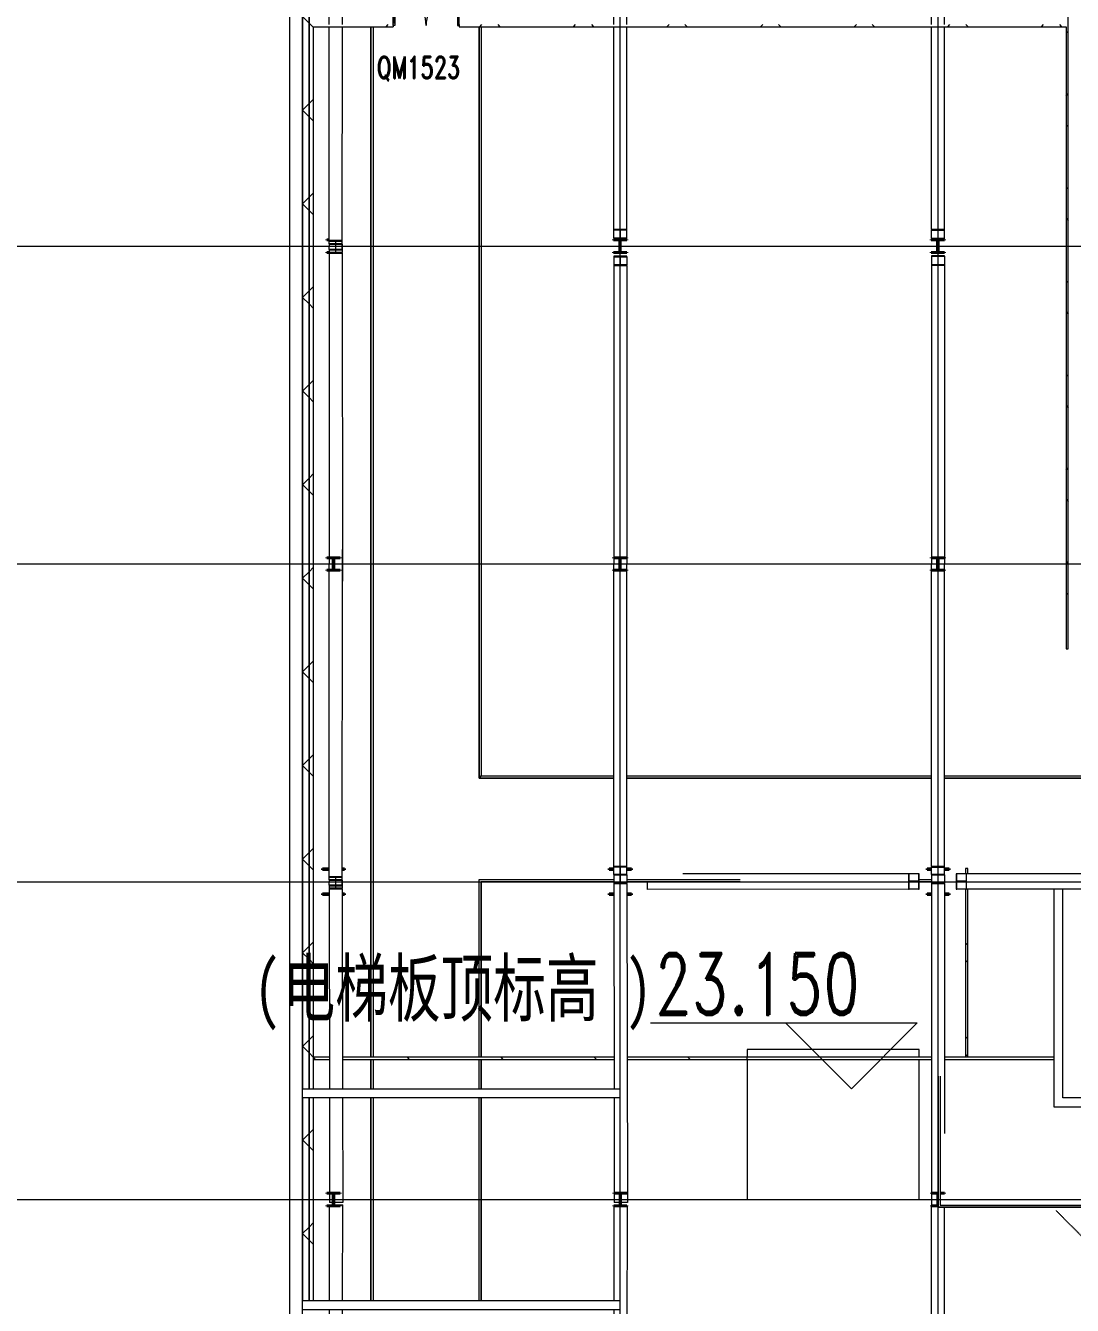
# Model space of a CAD drawing. Header units: millimetres. Extents: x -30000 to 430621, y -31706 to 192400.
# Drawn here: x -6277 to 17445, y 40800 to 69800 of the extents above; entities that cross this region are included whole.
import ezdxf

# ---------------------------------------------------------------- set-up
doc = ezdxf.new("R2010")
doc.units = ezdxf.units.MM
doc.linetypes.add('1_1', pattern=[2, 1, -1])
doc.linetypes.add('轴网线', pattern=[22.04, 18.38, -1.83, 0, -1.83])
doc.layers.get('0').update_dxf_attribs({"color": 8})
for name, color, linetype, lineweight in [('A-ANNO-NOTE', 8, 'Continuous', 5), ('A-DETL', 8, 'Continuous', 18), ('A-DOOR', 8, 'Continuous', 5), ('A-DOOR-IDEN', 8, 'Continuous', 9), ('A-DOOR-OPNG', 8, 'Continuous', 5), ('A-FLOR', 8, 'Continuous', 5), ('A-FLOR-HRAL', 8, 'Continuous', 5), ('A-WALL', 8, 'Continuous', 5), ('A-WALL-FNSH', 8, 'Continuous', 9), ('A-WALL-PATT', 8, 'Continuous', 9), ('S-BEAM', 8, 'Continuous', 5), ('S-COLS', 8, 'Continuous', 5), ('S-GRID', 8, 'Continuous', 9)]:
    doc.layers.add(name, color=color, linetype=linetype, lineweight=lineweight)
doc.styles.add('RomanD_1', font='romand__.ttf', dxfattribs={"width": 0.7, "height": 500})
doc.styles.add('RomanD_2', font='romand__.ttf', dxfattribs={"width": 0.7, "height": 1400})
doc.styles.add('仿宋_3', font='simfang.ttf', dxfattribs={"width": 0.7, "height": 1250})
pattern_1 = [(45, (-4e-09, 0), (-1060.66, 1060.66), []), (135, (-4e-09, 0), (-1060.66, -1060.66), [])]

# ---------------------------------------------------------------- blocks, each defined once
blk = doc.blocks.new('钢_梁_焊接H - H400X200X8X14-658852-LAY-4F-1_500-A')
at = {"layer": 'S-BEAM', "color": 8, "lineweight": 15, "true_color": 0x777777}
for p, q in [((-3600, -100), (-3600, 100)), ((3587, 100), (-3600, 100)), ((3587, 100), (3587, -100)), ((3587, -100), (-3600, -100))]:
    blk.add_line(p, q, dxfattribs=at)
blk = doc.blocks.new('钢_柱_焊接H - H600X500X20X30-V40-LAY-4F-1_500-A')
at = {"layer": 'S-COLS', "lineweight": 15, "true_color": 0xdddddd}
h = blk.add_hatch(color=254, dxfattribs=at)
h.paths.add_polyline_path([(200, -300), (250, -300), (250, -270), (200, -270), (200, -294)], flags=0)
h.paths.add_polyline_path([(-250, -300), (-100, -300), (-100, -270), (-250, -270)], flags=0)
h.paths.add_polyline_path([(-100, 270), (-100, 300), (-250, 300), (-250, 270), (-100, 270)], flags=0)
h.paths.add_polyline_path([(250, 270), (250, 300), (200, 300), (205, 270), (210, 270)], flags=0)
at = {"layer": 'S-COLS', "color": 8, "lineweight": 35, "true_color": 0x777777}
for p, q in [((-250, 300), (-100, 300)), ((-250, 270), (-250, 300)), ((200, 300), (250, 300)), ((250, 300), (250, 270)), ((-100, 270), (-250, 270)), ((250, 270), (200, 270)), ((-250, -270), (-100, -270)), ((-250, -300), (-250, -270)), ((200, -270), (250, -270)), ((250, -270), (250, -300)), ((-100, -300), (-250, -300)), ((250, -300), (200, -300))]:
    blk.add_line(p, q, dxfattribs=at)
blk = doc.blocks.new('钢_柱_焊接H - H600X500X20X30-V41-LAY-4F-1_500-A')
at = {"layer": 'S-COLS', "lineweight": 15, "true_color": 0xdddddd}
h = blk.add_hatch(color=254, dxfattribs=at)
h.paths.add_polyline_path([(-150, -300), (-150, -300), (-150, -270), (-250, -270), (-250, -300), (-150, -300)], flags=0)
h.paths.add_polyline_path([(150, -300), (250, -300), (250, -270), (150, -270), (150, -288)], flags=0)
h.paths.add_polyline_path([(5, -29), (1, -28), (5, -29)], flags=0)
h.paths.add_polyline_path([(-150, 270), (-150, 300), (-250, 300), (-250, 270), (-150, 270)], flags=0)
h.paths.add_polyline_path([(250, 270), (250, 300), (150, 300), (150, 270), (160, 270)], flags=0)
at = {"layer": 'S-COLS', "color": 8, "lineweight": 35, "true_color": 0x777777}
for p, q in [((-250, 300), (-150, 300)), ((-250, 270), (-250, 300)), ((150, 300), (250, 300)), ((250, 300), (250, 270)), ((-150, 270), (-250, 270)), ((250, 270), (150, 270)), ((-250, -270), (-150, -270)), ((-250, -300), (-250, -270)), ((150, -270), (250, -270)), ((250, -270), (250, -300)), ((-150, -300), (-250, -300)), ((250, -300), (150, -300))]:
    blk.add_line(p, q, dxfattribs=at)
blk = doc.blocks.new('钢_柱_焊接H - H600X500X20X30-V42-LAY-4F-1_500-A')
at = {"layer": 'S-COLS', "lineweight": 15, "true_color": 0xdddddd}
h = blk.add_hatch(color=254, dxfattribs=at)
h.paths.add_polyline_path([(250, -300), (250, -270), (149.998632, -270), (154.411765, -300)], flags=0)
h.paths.add_polyline_path([(-150.001368, -300), (-150.001368, -270), (-250, -270), (-250, -300)], flags=0)
h.paths.add_polyline_path([(250, 270), (250, 300), (149.998632, 300), (149.998632, 270)], flags=0)
h.paths.add_polyline_path([(-250, 270), (-150.001368, 270), (-150.001368, 300), (-250, 300)], flags=0)
at = {"layer": 'S-COLS', "color": 8, "lineweight": 35, "true_color": 0x777777}
for p, q in [((-250, 300), (-150.001368, 300)), ((-250, 270), (-250, 300)), ((149.998632, 300), (250, 300)), ((250, 300), (250, 270)), ((-150.001368, 270), (-250, 270)), ((250, 270), (149.998632, 270)), ((-250, -270), (-150.001368, -270)), ((-250, -300), (-250, -270)), ((149.998632, -270), (250, -270)), ((250, -270), (250, -300)), ((-150.001368, -300), (-250, -300)), ((250, -300), (149.998632, -300))]:
    blk.add_line(p, q, dxfattribs=at)
blk = doc.blocks.new('钢_柱_热轧H - HW300X300-659277-LAY-4F-1_500-A')
at = {"layer": 'S-COLS', "lineweight": 15, "true_color": 0xdddddd}
h = blk.add_hatch(color=254, dxfattribs=at)
h.paths.add_polyline_path([(5, -122), (5, 122), (-5, 120), (-5, -122)], flags=0)
h.paths.add_polyline_path([(9, -131), (5, -122), (-5, -131), (5, -131)], flags=0)
h.paths.add_polyline_path([(-100, -150), (150, -150), (150, -135), (-150, -135), (-150, -150), (-100, -150)], flags=0)
h.paths.add_polyline_path([(5, 122), (5, 131), (-5, 129)], flags=0)
h.paths.add_polyline_path([(9, 131), (18, 135), (150, 135), (150, 150), (-150, 150), (-150, 135), (5, 132)], flags=0)
at = {"layer": 'S-COLS', "color": 8, "lineweight": 35, "true_color": 0x777777}
for p, q in [((-150, 150), (150, 150)), ((-150, 135), (-150, 150)), ((-18, 135), (-150, 135)), ((-5, -122), (-5, 122)), ((5, 122), (5, -122)), ((150, 135), (18, 135)), ((150, 150), (150, 135)), ((-150, -135), (-18, -135)), ((-150, -150), (-150, -135)), ((150, -150), (-150, -150)), ((18, -135), (150, -135)), ((150, -135), (150, -150))]:
    blk.add_line(p, q, dxfattribs=at)
for centre, start, end in [((-18, 122), 360, 90), ((18, 122), 90, 180), ((-18, -122), 270, 360), ((18, -122), 180, 270)]:
    blk.add_arc(centre, 13, start, end, dxfattribs=at)
blk = doc.blocks.new('钢_柱_热轧H - HW300X300-659262-LAY-4F-1_500-A')
at = {"layer": 'S-COLS', "lineweight": 15, "true_color": 0xdddddd}
h = blk.add_hatch(color=254, dxfattribs=at)
h.paths.add_polyline_path([(5, -122), (5, 122), (-5, 122), (-5, -122)], flags=0)
h.paths.add_polyline_path([(9, -131), (5, -122), (-5, -131), (5, -131)], flags=0)
h.paths.add_polyline_path([(-150, -150), (150, -150), (150, -135), (-150, -135), (-150, -150)], flags=0)
h.paths.add_polyline_path([(5, 122), (5, 131), (-5, 129)], flags=0)
h.paths.add_polyline_path([(9, 131), (18, 135), (150, 135), (150, 150), (-150, 150), (-150, 135), (5, 132)], flags=0)
at = {"layer": 'S-COLS', "color": 8, "lineweight": 35, "true_color": 0x777777}
for p, q in [((-150, 150), (150, 150)), ((-150, 135), (-150, 150)), ((-18, 135), (-150, 135)), ((-5, -122), (-5, 122)), ((5, 122), (5, -122)), ((150, 135), (18, 135)), ((150, 150), (150, 135)), ((-150, -135), (-18, -135)), ((-150, -150), (-150, -135)), ((150, -150), (-150, -150)), ((18, -135), (150, -135)), ((150, -135), (150, -150))]:
    blk.add_line(p, q, dxfattribs=at)
for centre, start, end in [((-18, 122), 360, 90), ((18, 122), 90, 180), ((-18, -122), 270, 360), ((18, -122), 180, 270)]:
    blk.add_arc(centre, 13, start, end, dxfattribs=at)
blk = doc.blocks.new('钢_柱_热轧H - HW300X300-V68-LAY-4F-1_500-A')
at = {"layer": 'S-COLS', "lineweight": 15, "true_color": 0xdddddd}
h = blk.add_hatch(color=254, dxfattribs=at)
h.paths.add_polyline_path([(-150, -150), (0, -150), (0, -132), (-18, -135), (-150, -135)], flags=0)
h.paths.add_polyline_path([(-9, -131), (0, -131), (0, -125)], flags=0)
h.paths.add_polyline_path([(0, 125), (-5, 131), (-5, 129)], flags=0)
h.paths.add_polyline_path([(0, 132), (0, 150), (-150, 150), (-150, 135), (-5, 133)], flags=0)
h.paths.add_polyline_path([(50, 135), (150, 135), (150, 150), (50, 150), (50, 139)], flags=0)
at = {"layer": 'S-COLS', "color": 8, "lineweight": 35, "true_color": 0x777777}
for p, q in [((-150, 150), (0, 150)), ((-150, 135), (-150, 150)), ((-18, 135), (-150, 135)), ((-5, -122), (-5, 122)), ((50, 150), (150, 150)), ((150, 135), (50, 135)), ((150, 150), (150, 135)), ((-150, -135), (-18, -135)), ((-150, -150), (-150, -135)), ((0, -150), (-150, -150))]:
    blk.add_line(p, q, dxfattribs=at)
for centre, start, end in [((-18, 122), 360, 90), ((-18, -122), 270, 360)]:
    blk.add_arc(centre, 13, start, end, dxfattribs=at)
blk = doc.blocks.new('钢_梁_热轧H - HW350X350-658886-LAY-4F-1_500-A')
at = {"layer": 'S-BEAM', "color": 8, "lineweight": 15, "true_color": 0x777777}
for p, q in [((14811, 50583), (14810, 50233)), ((14823, 50583), (14811, 50583)), ((14823, 50427), (14823, 50583)), ((15035, 50583), (14823, 50583)), ((15048, 50583), (15035, 50583)), ((15035, 50583), (15035, 50427)), ((15047, 50233), (15048, 50583)), ((20192, 50577), (15048, 50583)), ((14810, 50233), (14823, 50233)), ((14823, 50233), (14823, 50389)), ((15034, 50233), (14823, 50233)), ((15026, 50414), (14832, 50414)), ((14832, 50402), (15026, 50402)), ((15035, 50389), (15034, 50233)), ((15034, 50233), (15047, 50233)), ((18818, 50228), (15047, 50233)), ((20862, 50350), (20862, 50250))]:
    blk.add_line(p, q, dxfattribs=at)
for centre, start_param, end_param in [((14832, 50427), 1.570796, 3.141593), ((14832, 50389), 0, 1.570796), ((15026, 50427), 3.141593, 4.712389), ((15026, 50389), 4.712389, 6.283185)]:
    blk.add_ellipse(centre, major_axis=(0, 13), ratio=0.677506, start_param=start_param, end_param=end_param, dxfattribs=at)
blk = doc.blocks.new('钢_梁_热轧H - HW350X350-658888-LAY-4F-1_500-A')
at = {"layer": 'S-BEAM', "color": 8, "lineweight": 15, "true_color": 0x777777}
for p, q in [((13734, 50583), (8616, 50577)), ((13747, 50583), (13734, 50583)), ((13734, 50583), (13734, 50233)), ((13747, 50427), (13747, 50583)), ((13958, 50583), (13747, 50583)), ((13971, 50583), (13958, 50583)), ((13958, 50583), (13958, 50427)), ((13971, 50233), (13971, 50583)), ((7814, 50226), (7814, 50400)), ((13734, 50233), (7814, 50226)), ((13734, 50233), (13747, 50233)), ((13747, 50233), (13747, 50389)), ((13958, 50233), (13747, 50233)), ((13949, 50414), (13756, 50414)), ((13756, 50402), (13949, 50402)), ((13958, 50389), (13958, 50233)), ((13958, 50233), (13971, 50233))]:
    blk.add_line(p, q, dxfattribs=at)
for centre, start_param, end_param in [((13756, 50427), 1.570796, 3.141593), ((13756, 50389), 0, 1.570796), ((13949, 50427), 3.141593, 4.712389), ((13949, 50389), 4.712389, 6.283185)]:
    blk.add_ellipse(centre, major_axis=(0, 13), ratio=0.678016, start_param=start_param, end_param=end_param, dxfattribs=at)
blk = doc.blocks.new('钢_柱_热轧H - HW300X300-659278-LAY-4F-1_500-A')
at = {"layer": 'S-COLS', "lineweight": 15, "true_color": 0xdddddd}
h = blk.add_hatch(color=254, dxfattribs=at)
h.paths.add_polyline_path([(5, -122), (5, 122), (-5, 122), (-5, -122)], flags=0)
h.paths.add_polyline_path([(9, -131), (5, -122), (-5, -131), (5, -131)], flags=0)
h.paths.add_polyline_path([(150, -150), (150, -135), (-150, -135), (-150, -150), (51, -150)], flags=0)
h.paths.add_polyline_path([(5, 122), (5, 131), (-5, 129)], flags=0)
h.paths.add_polyline_path([(9, 131), (18, 135), (150, 135), (150, 150), (-150, 150), (-150, 135), (5, 132)], flags=0)
at = {"layer": 'S-COLS', "color": 8, "lineweight": 35, "true_color": 0x777777}
for p, q in [((-150, 150), (150, 150)), ((-150, 135), (-150, 150)), ((-18, 135), (-150, 135)), ((-5, -122), (-5, 122)), ((5, 122), (5, -122)), ((150, 135), (18, 135)), ((150, 150), (150, 135)), ((-150, -135), (-18, -135)), ((-150, -150), (-150, -135)), ((150, -150), (-150, -150)), ((18, -135), (150, -135)), ((150, -135), (150, -150))]:
    blk.add_line(p, q, dxfattribs=at)
for centre, start, end in [((-18, 122), 360, 90), ((18, 122), 90, 180), ((-18, -122), 270, 360), ((18, -122), 180, 270)]:
    blk.add_arc(centre, 13, start, end, dxfattribs=at)
blk = doc.blocks.new('钢_柱_热轧H - HW300X300-659271-LAY-4F-1_500-A')
at = {"layer": 'S-COLS', "lineweight": 15, "true_color": 0xdddddd}
h = blk.add_hatch(color=254, dxfattribs=at)
h.paths.add_polyline_path([(5, -122), (5, 122), (-5, 122), (-5, -122)], flags=0)
h.paths.add_polyline_path([(9, -131), (5, -122), (-5, -131), (5, -131)], flags=0)
h.paths.add_polyline_path([(-150, -150), (150, -150), (150, -135), (-150, -135)], flags=0)
h.paths.add_polyline_path([(5, 122), (5, 131), (-5, 129)], flags=0)
h.paths.add_polyline_path([(9, 131), (18, 135), (150, 135), (150, 150), (-150, 150), (-145, 135), (5, 132)], flags=0)
at = {"layer": 'S-COLS', "color": 8, "lineweight": 35, "true_color": 0x777777}
for p, q in [((-150, 150), (150, 150)), ((-150, 135), (-150, 150)), ((-18, 135), (-150, 135)), ((-5, -122), (-5, 122)), ((5, 122), (5, -122)), ((150, 135), (18, 135)), ((150, 150), (150, 135)), ((-150, -135), (-18, -135)), ((-150, -150), (-150, -135)), ((150, -150), (-150, -150)), ((18, -135), (150, -135)), ((150, -135), (150, -150))]:
    blk.add_line(p, q, dxfattribs=at)
for centre, start, end in [((-18, 122), 360, 90), ((18, 122), 90, 180), ((-18, -122), 270, 360), ((18, -122), 180, 270)]:
    blk.add_arc(centre, 13, start, end, dxfattribs=at)
blk = doc.blocks.new('钢_柱_热轧H - HW300X300-V76-LAY-4F-1_500-A')
at = {"layer": 'S-COLS', "lineweight": 15, "true_color": 0xdddddd}
h = blk.add_hatch(color=254, dxfattribs=at)
h.paths.add_polyline_path([(-150, -150), (-100, -144), (-100, -135), (-150, -135)], flags=0)
h.paths.add_polyline_path([(55, -144), (50, -144), (55, -144)], flags=0)
h.paths.add_polyline_path([(-100, 135), (-100, 150), (-150, 150), (-150, 135), (-100, 135)], flags=0)
at = {"layer": 'S-COLS', "color": 8, "lineweight": 35, "true_color": 0x777777}
for p, q in [((-150, 150), (-100, 150)), ((-150, 135), (-150, 150)), ((-100, 135), (-150, 135)), ((-150, -135), (-100, -135)), ((-150, -150), (-150, -135)), ((-100, -150), (-150, -150))]:
    blk.add_line(p, q, dxfattribs=at)
blk = doc.blocks.new('钢_柱_热轧H - HW300X300-659272-LAY-4F-1_500-A')
at = {"layer": 'S-COLS', "lineweight": 15, "true_color": 0xdddddd}
h = blk.add_hatch(color=254, dxfattribs=at)
h.paths.add_polyline_path([(5, -122), (0, 122), (-5, 122), (0, -122)], flags=0)
h.paths.add_polyline_path([(9, -131), (5, -122), (0, -131), (5, -131)], flags=0)
h.paths.add_polyline_path([(-145, -150), (150, -150), (150, -135), (-150, -135), (-150, -150)], flags=0)
h.paths.add_polyline_path([(5, 122), (5, 131), (-5, 129), (0, 125)], flags=0)
h.paths.add_polyline_path([(9, 131), (18, 135), (150, 135), (150, 150), (-150, 150), (-145, 135), (5, 132)], flags=0)
at = {"layer": 'S-COLS', "color": 8, "lineweight": 35, "true_color": 0x777777}
for p, q in [((-150, 150), (150, 150)), ((-150, 135), (-150, 150)), ((-18, 135), (-150, 135)), ((-5, -122), (-5, 122)), ((5, 122), (5, -122)), ((150, 135), (18, 135)), ((150, 150), (150, 135)), ((-150, -135), (-18, -135)), ((-150, -150), (-150, -135)), ((150, -150), (-150, -150)), ((18, -135), (150, -135)), ((150, -135), (150, -150))]:
    blk.add_line(p, q, dxfattribs=at)
for centre, start, end in [((-18, 122), 360, 90), ((18, 122), 90, 180), ((-18, -122), 270, 360), ((18, -122), 180, 270)]:
    blk.add_arc(centre, 13, start, end, dxfattribs=at)
blk = doc.blocks.new('钢_梁_焊接H - H300X300X10X15-658901-LAY-4F-1_500-A')
at = {"layer": 'S-BEAM', "color": 8, "lineweight": 15, "true_color": 0x777777}
for p, q in [((14550, 50566), (14250, 50566)), ((14250, 50566), (14250, 50555)), ((14250, 50555), (14395, 50555)), ((14250, 50555), (14250, 50372)), ((14395, 50555), (14395, 50372)), ((14405, 50372), (14405, 50555)), ((14405, 50555), (14550, 50555)), ((14550, 50555), (14550, 50566)), ((14550, 50555), (14550, 50372)), ((14395, 50372), (14250, 50372)), ((14250, 50372), (14250, 50362)), ((14250, 50362), (14550, 50362)), ((14250, 50362), (14250, 43350)), ((14550, 50372), (14405, 50372)), ((14550, 50362), (14550, 50372)), ((14550, 50362), (14550, 44693)), ((14250, 43335), (14250, 43065)), ((14250, 43050), (14250, 43040))]:
    blk.add_line(p, q, dxfattribs=at)
blk = doc.blocks.new('钢_梁_焊接H - H300X300X10X15-658902-LAY-4F-1_500-A')
at = {"layer": 'S-BEAM', "color": 8, "lineweight": 15, "true_color": 0x777777}
for p, q in [((14250, 43040), (14400, 43040)), ((14250, 36449), (14250, 43040)), ((14550, 36449), (14550, 43025)), ((14550, 36449), (14250, 36449)), ((14250, 36449), (14250, 36439)), ((14250, 36439), (14395, 36439)), ((14250, 36262), (14250, 36439)), ((14395, 36262), (14250, 36262)), ((14250, 36262), (14250, 36252)), ((14250, 36252), (14550, 36252)), ((14395, 36439), (14395, 36262)), ((14405, 36262), (14405, 36439)), ((14405, 36439), (14550, 36439)), ((14550, 36262), (14405, 36262)), ((14550, 36439), (14550, 36449)), ((14550, 36262), (14550, 36439)), ((14550, 36252), (14550, 36262))]:
    blk.add_line(p, q, dxfattribs=at)
blk = doc.blocks.new('钢_梁_焊接H - H300X300X10X15-658908-LAY-4F-1_500-A')
at = {"layer": 'S-BEAM', "color": 8, "lineweight": 15, "true_color": 0x777777}
for p, q in [((14250, 57465), (14250, 57597)), ((14250, 50742), (14250, 57451)), ((14550, 50742), (14550, 57597)), ((14550, 50742), (14250, 50742)), ((14250, 50742), (14250, 50732)), ((14250, 50732), (14395, 50732)), ((14250, 50566), (14250, 50732)), ((14395, 50732), (14395, 50566)), ((14405, 50566), (14405, 50732)), ((14405, 50732), (14550, 50732)), ((14550, 50732), (14550, 50742)), ((14550, 50566), (14550, 50732))]:
    blk.add_line(p, q, dxfattribs=at)
blk = doc.blocks.new('钢_梁_焊接H - H300X300X10X15-658909-LAY-4F-1_500-A')
at = {"layer": 'S-BEAM', "color": 8, "lineweight": 15, "true_color": 0x777777}
for p, q in [((14550, 64582), (14250, 64582)), ((14250, 64582), (14250, 64572)), ((14250, 64572), (14395, 64572)), ((14250, 64572), (14250, 64382)), ((14395, 64382), (14250, 64382)), ((14250, 64382), (14250, 64371)), ((14395, 64572), (14395, 64382)), ((14405, 64382), (14405, 64572)), ((14405, 64572), (14550, 64572)), ((14550, 64382), (14405, 64382)), ((14550, 64572), (14550, 64582)), ((14550, 64572), (14550, 64382)), ((14550, 64371), (14550, 64382)), ((14250, 64371), (14550, 64371)), ((14250, 64371), (14250, 57749)), ((14550, 64371), (14550, 57597)), ((14250, 57735), (14250, 57597))]:
    blk.add_line(p, q, dxfattribs=at)
blk = doc.blocks.new('钢_梁_焊接H - H300X300X10X15-658910-LAY-4F-1_500-A')
at = {"layer": 'S-BEAM', "color": 8, "lineweight": 15, "true_color": 0x777777}
for p, q in [((14250, 69825), (14250, 71851)), ((14550, 69825), (14550, 71861)), ((14250, 65176), (14250, 69775)), ((14550, 65176), (14550, 69775)), ((14550, 65176), (14250, 65176)), ((14250, 65176), (14250, 65166)), ((14250, 65166), (14395, 65166)), ((14250, 64976), (14250, 65166)), ((14395, 64976), (14250, 64976)), ((14250, 64976), (14250, 64965)), ((14250, 64965), (14550, 64965)), ((14395, 65166), (14395, 64976)), ((14405, 64976), (14405, 65166)), ((14405, 65166), (14550, 65166)), ((14550, 64976), (14405, 64976)), ((14550, 65166), (14550, 65176)), ((14550, 64976), (14550, 65166)), ((14550, 64965), (14550, 64976))]:
    blk.add_line(p, q, dxfattribs=at)
blk = doc.blocks.new('钢_梁_焊接H - H300X300X10X15-659093-LAY-4F-1_500-A')
at = {"layer": 'S-BEAM', "color": 8, "lineweight": 15, "true_color": 0x777777}
for p, q in [((7350, 50566), (7050, 50565)), ((7050, 50565), (7050, 50555)), ((7050, 50555), (7195, 50555)), ((7050, 50555), (7050, 50372)), ((7195, 50555), (7195, 50372)), ((7205, 50555), (7350, 50556)), ((7205, 50372), (7205, 50555)), ((7350, 50556), (7350, 50566)), ((7350, 50556), (7350, 50372)), ((7195, 50372), (7050, 50372)), ((7050, 50372), (7050, 50362)), ((7050, 50362), (7350, 50362)), ((7050, 50362), (7057, 45700)), ((7350, 50372), (7205, 50372)), ((7350, 50362), (7350, 50372)), ((7350, 50362), (7360, 43132)), ((7057, 45500), (7060, 43349)), ((7060, 43335), (7060, 43132)), ((7195, 43132), (7060, 43132)), ((7360, 43132), (7205, 43132))]:
    blk.add_line(p, q, dxfattribs=at)
blk = doc.blocks.new('钢_梁_焊接H - H300X300X10X15-659094-LAY-4F-1_500-A')
at = {"layer": 'S-BEAM', "color": 8, "lineweight": 15, "true_color": 0x777777}
for p, q in [((7057, 40900), (7060, 43040)), ((7060, 43040), (7360, 43040)), ((7351, 36449), (7360, 43040)), ((7053, 38500), (7057, 40700)), ((7051, 36449), (7053, 38300)), ((7050, 36263), (7051, 36439)), ((7195, 36262), (7050, 36263)), ((7050, 36263), (7050, 36253)), ((7050, 36253), (7350, 36252)), ((7351, 36449), (7051, 36449)), ((7051, 36449), (7051, 36439)), ((7051, 36439), (7196, 36439)), ((7196, 36439), (7195, 36262)), ((7205, 36262), (7206, 36439)), ((7350, 36262), (7205, 36262)), ((7206, 36439), (7351, 36439)), ((7350, 36262), (7351, 36439)), ((7350, 36252), (7350, 36262)), ((7351, 36439), (7351, 36449))]:
    blk.add_line(p, q, dxfattribs=at)
blk = doc.blocks.new('钢_梁_焊接H - H300X300X10X15-659100-LAY-4F-1_500-A')
at = {"layer": 'S-BEAM', "color": 8, "lineweight": 15, "true_color": 0x777777}
for p, q in [((7050, 57465), (7050, 57597)), ((7050, 50747), (7050, 57451)), ((7350, 50747), (7350, 57597)), ((7350, 50747), (7050, 50747)), ((7050, 50747), (7050, 50737)), ((7050, 50737), (7195, 50737)), ((7050, 50565), (7050, 50737)), ((7195, 50737), (7195, 50566)), ((7205, 50566), (7205, 50737)), ((7205, 50737), (7350, 50737)), ((7350, 50737), (7350, 50747)), ((7350, 50555), (7350, 50737)), ((7350, 50545), (7350, 50555))]:
    blk.add_line(p, q, dxfattribs=at)
blk = doc.blocks.new('钢_梁_焊接H - H300X300X10X15-659101-LAY-4F-1_500-A')
at = {"layer": 'S-BEAM', "color": 8, "lineweight": 15, "true_color": 0x777777}
for p, q in [((7350, 64575), (7050, 64575)), ((7050, 64575), (7050, 64564)), ((7050, 64564), (7195, 64564)), ((7050, 64564), (7050, 64376)), ((7195, 64564), (7195, 64376)), ((7205, 64376), (7205, 64564)), ((7205, 64564), (7350, 64564)), ((7350, 64564), (7350, 64575)), ((7350, 64564), (7350, 64376)), ((7195, 64376), (7050, 64376)), ((7050, 64376), (7050, 64366)), ((7050, 64366), (7350, 64366)), ((7050, 64366), (7050, 57749)), ((7350, 64376), (7205, 64376)), ((7350, 64366), (7350, 64376)), ((7350, 64366), (7350, 57597)), ((7050, 57735), (7050, 57597))]:
    blk.add_line(p, q, dxfattribs=at)
blk = doc.blocks.new('钢_梁_焊接H - H300X300X10X15-659102-LAY-4F-1_500-A')
at = {"layer": 'S-BEAM', "color": 8, "lineweight": 15, "true_color": 0x777777}
for p, q in [((7050, 71865), (7050, 71997)), ((7350, 69825), (7350, 71997)), ((7050, 69825), (7050, 71851)), ((7050, 65181), (7050, 69775)), ((7350, 65181), (7350, 69775)), ((7350, 65181), (7050, 65181)), ((7050, 65181), (7050, 65170)), ((7050, 65170), (7195, 65170)), ((7050, 64982), (7050, 65170)), ((7195, 64982), (7050, 64982)), ((7050, 64982), (7050, 64971)), ((7050, 64971), (7350, 64971)), ((7195, 65170), (7195, 64982)), ((7205, 64982), (7205, 65170)), ((7205, 65170), (7350, 65170)), ((7350, 64982), (7205, 64982)), ((7350, 65170), (7350, 65181)), ((7350, 64982), (7350, 65170)), ((7350, 64971), (7350, 64982))]:
    blk.add_line(p, q, dxfattribs=at)
blk = doc.blocks.new('钢_梁_焊接H - H300X300X10X15-659211-LAY-4F-1_500-A')
at = {"layer": 'S-BEAM', "color": 8, "lineweight": 15, "true_color": 0x777777}
for p, q in [((745, 50446), (600, 50446)), ((600, 50446), (600, 50435)), ((600, 50435), (745, 50436)), ((600, 50435), (600, 50401)), ((600, 50311), (600, 50251)), ((745, 50251), (600, 50251)), ((600, 50251), (600, 50241)), ((600, 50241), (900, 50241)), ((600, 50241), (607, 45700)), ((745, 50436), (745, 50400)), ((745, 50359), (745, 50251)), ((900, 50446), (755, 50446)), ((755, 50436), (900, 50436)), ((755, 50251), (755, 50400)), ((900, 50252), (755, 50251)), ((900, 50436), (900, 50446)), ((900, 50436), (900, 50401)), ((900, 50400), (900, 50252)), ((900, 50241), (900, 50252)), ((900, 50241), (907, 45700)), ((607, 45500), (610, 43350)), ((907, 45500), (910, 43129)), ((610, 43335), (610, 43128)), ((695, 43128), (610, 43128)), ((910, 43129), (705, 43128))]:
    blk.add_line(p, q, dxfattribs=at)
blk = doc.blocks.new('钢_梁_焊接H - H300X300X10X15-659212-LAY-4F-1_500-A')
at = {"layer": 'S-BEAM', "color": 8, "lineweight": 15, "true_color": 0x777777}
for p, q in [((607, 40900), (610, 43050)), ((610, 43080), (695, 43080)), ((610, 43065), (610, 43080)), ((705, 43080), (910, 43080)), ((907, 40900), (910, 43080)), ((603, 38500), (607, 40700)), ((903, 38500), (907, 40700)), ((600, 36145), (603, 38300)), ((900, 36144), (903, 38300)), ((900, 36144), (600, 36145)), ((600, 36145), (600, 36135)), ((600, 36135), (745, 36134)), ((600, 36100), (600, 36135)), ((745, 36134), (745, 36100)), ((755, 36100), (755, 36134)), ((755, 36134), (900, 36134)), ((900, 36134), (900, 36144)), ((900, 36100), (900, 36134))]:
    blk.add_line(p, q, dxfattribs=at)
blk = doc.blocks.new('钢_梁_焊接H - H300X300X10X15-659217-LAY-4F-1_500-A')
at = {"layer": 'S-BEAM', "color": 8, "lineweight": 15, "true_color": 0x777777}
for p, q in [((905, 57600), (905, 57930)), ((600, 50514), (605, 57450)), ((605, 57465), (605, 57596)), ((900, 50513), (905, 57596)), ((900, 50513), (600, 50514)), ((600, 50514), (600, 50504)), ((600, 50504), (745, 50503)), ((600, 50446), (600, 50504)), ((745, 50503), (745, 50321)), ((755, 50359), (755, 50503)), ((755, 50503), (900, 50503)), ((900, 50503), (900, 50513)), ((900, 50320), (900, 50503)), ((600, 50321), (600, 50401)), ((745, 50321), (600, 50321)), ((600, 50321), (600, 50310)), ((600, 50310), (745, 50310)), ((900, 50320), (755, 50321)), ((755, 50310), (900, 50310)), ((900, 50310), (900, 50320))]:
    blk.add_line(p, q, dxfattribs=at)
blk = doc.blocks.new('钢_梁_焊接H - H300X300X10X15-659218-LAY-4F-1_500-A')
at = {"layer": 'S-BEAM', "color": 8, "lineweight": 15, "true_color": 0x777777}
for p, q in [((745, 64857), (600, 64857)), ((600, 64857), (600, 64846)), ((600, 64846), (745, 64846)), ((600, 64846), (600, 64800)), ((600, 64717), (600, 64656)), ((745, 64846), (745, 64800)), ((745, 64774), (745, 64656)), ((900, 64857), (755, 64857)), ((755, 64846), (900, 64846)), ((755, 64656), (755, 64800)), ((900, 64846), (900, 64857)), ((900, 64846), (900, 64657)), ((745, 64656), (600, 64656)), ((600, 64656), (600, 64646)), ((600, 64646), (900, 64646)), ((600, 64646), (605, 57750)), ((900, 64657), (755, 64656)), ((900, 64646), (900, 64657)), ((900, 64646), (905, 57212)), ((605, 57735), (605, 57596))]:
    blk.add_line(p, q, dxfattribs=at)
blk = doc.blocks.new('钢_梁_焊接H - H300X300X10X15-659219-LAY-4F-1_500-A')
at = {"layer": 'S-BEAM', "color": 8, "lineweight": 15, "true_color": 0x777777}
for p, q in [((605, 71865), (605, 71997)), ((903, 69825), (905, 72122)), ((603, 69825), (605, 71850)), ((600, 64928), (603, 69775)), ((900, 64928), (903, 69775)), ((900, 64928), (600, 64928)), ((600, 64928), (600, 64917)), ((600, 64917), (745, 64917)), ((600, 64857), (600, 64917)), ((600, 64728), (600, 64800)), ((745, 64727), (600, 64728)), ((600, 64728), (600, 64717)), ((600, 64717), (745, 64717)), ((745, 64917), (745, 64727)), ((755, 64774), (755, 64917)), ((755, 64917), (900, 64917)), ((900, 64727), (755, 64727)), ((755, 64717), (900, 64717)), ((900, 64917), (900, 64928)), ((900, 64800), (900, 64917)), ((900, 64727), (900, 64800)), ((900, 64717), (900, 64727))]:
    blk.add_line(p, q, dxfattribs=at)
blk = doc.blocks.new('X-ST-F3-04-C-002_HLP2_rvt-1-LAY-4F-1_500-A')
at = {"color": 8, "lineweight": 15, "true_color": 0x777777}
for name, p in [('钢_梁_焊接H - H300X300X10X15-659219-LAY-4F-1_500-A', (0, 0)), ('钢_梁_焊接H - H300X300X10X15-659102-LAY-4F-1_500-A', (0, 0)), ('钢_梁_焊接H - H300X300X10X15-658910-LAY-4F-1_500-A', (0, 0)), ('钢_柱_热轧H - HW300X300-V76-LAY-4F-1_500-A', (700, 64800)), ('钢_梁_焊接H - H300X300X10X15-659218-LAY-4F-1_500-A', (0, 0)), ('钢_柱_热轧H - HW300X300-659272-LAY-4F-1_500-A', (7195, 64800)), ('钢_柱_热轧H - HW300X300-659272-LAY-4F-1_500-A', (14395, 64800)), ('钢_梁_焊接H - H300X300X10X15-659101-LAY-4F-1_500-A', (0, 0)), ('钢_梁_焊接H - H300X300X10X15-658909-LAY-4F-1_500-A', (0, 0)), ('钢_柱_热轧H - HW300X300-659278-LAY-4F-1_500-A', (700, 57600)), ('钢_梁_焊接H - H300X300X10X15-659217-LAY-4F-1_500-A', (0, 0)), ('钢_柱_热轧H - HW300X300-659271-LAY-4F-1_500-A', (7195, 57600)), ('钢_柱_热轧H - HW300X300-659271-LAY-4F-1_500-A', (14395, 57600)), ('钢_梁_焊接H - H300X300X10X15-659100-LAY-4F-1_500-A', (0, 0)), ('钢_梁_焊接H - H300X300X10X15-658908-LAY-4F-1_500-A', (0, 0)), ('钢_柱_焊接H - H600X500X20X30-V40-LAY-4F-1_500-A', (700, 50400)), ('钢_柱_焊接H - H600X500X20X30-V41-LAY-4F-1_500-A', (7200, 50400)), ('钢_梁_焊接H - H300X300X10X15-659093-LAY-4F-1_500-A', (0, 0)), ('钢_梁_热轧H - HW350X350-658888-LAY-4F-1_500-A', (0, 0)), ('钢_柱_焊接H - H600X500X20X30-V42-LAY-4F-1_500-A', (14400, 50400)), ('钢_梁_焊接H - H300X300X10X15-658901-LAY-4F-1_500-A', (0, 0)), ('钢_梁_热轧H - HW350X350-658886-LAY-4F-1_500-A', (0, 0)), ('钢_梁_焊接H - H300X300X10X15-659211-LAY-4F-1_500-A', (0, 0)), ('钢_梁_焊接H - H400X200X8X14-658852-LAY-4F-1_500-A', (3600, 45600)), ('钢_柱_热轧H - HW300X300-659277-LAY-4F-1_500-A', (700, 43200)), ('钢_柱_热轧H - HW300X300-659262-LAY-4F-1_500-A', (7200, 43200)), ('钢_柱_热轧H - HW300X300-V68-LAY-4F-1_500-A', (14400, 43200)), ('钢_梁_焊接H - H300X300X10X15-659212-LAY-4F-1_500-A', (0, 0)), ('钢_梁_焊接H - H300X300X10X15-659094-LAY-4F-1_500-A', (0, 0)), ('钢_梁_焊接H - H300X300X10X15-658902-LAY-4F-1_500-A', (0, 0)), ('钢_梁_焊接H - H400X200X8X14-658852-LAY-4F-1_500-A', (3600, 40800))]:
    blk.add_blockref(name, p, dxfattribs=at)
blk = doc.blocks.new('顶部扶栏类型 - 顶部扶栏_内部_-3241268-LAY-4F-1_500-A')
at = {"layer": 'A-FLOR-HRAL'}
for p, q in [((4000, 52750), (4000, 69775)), ((4050, 69775), (4050, 52800)), ((4050, 52800), (4000, 52750)), ((4000, 52750), (4050, 52800)), ((4050, 52800), (7050, 52800)), ((7350, 52800), (14250, 52800)), ((14550, 52800), (21450, 52800)), ((7050, 52750), (4000, 52750)), ((14250, 52750), (7350, 52750)), ((21450, 52750), (14550, 52750))]:
    blk.add_line(p, q, dxfattribs=at)
blk = doc.blocks.new('顶部扶栏类型 - 顶部扶栏_内部_-V429-LAY-4F-1_500-A')
at = {"layer": 'A-FLOR-HRAL'}
for p, q in [((4000, 69775), (4000, 52750)), ((4050, 69775), (4050, 52800)), ((4050, 52800), (7050, 52800)), ((7350, 52800), (14250, 52800)), ((14550, 52800), (21450, 52800)), ((4000, 52750), (7050, 52750)), ((7350, 52750), (14250, 52750)), ((14550, 52750), (21450, 52750))]:
    blk.add_line(p, q, dxfattribs=at)
blk = doc.blocks.new('顶部扶栏类型 - 顶部扶栏_内部_-3241397-LAY-4F-1_500-A')
at = {"layer": 'A-FLOR-HRAL'}
for p, q in [((4000, 46425), (4000, 50450)), ((4000, 50450), (7050, 50450)), ((4050, 50400), (4050, 46425)), ((7050, 50400), (4050, 50400)), ((7350, 50450), (9917, 50450)), ((9917, 50400), (7350, 50400)), ((13971, 50450), (14250, 50450)), ((14250, 50400), (13971, 50400)), ((4000, 45700), (4000, 46375)), ((4050, 46375), (4050, 45700)), ((14400, 43025), (14400, 45991)), ((14450, 45991), (14450, 43075)), ((4000, 40900), (4000, 45500)), ((4050, 45500), (4050, 40900)), ((18325, 43025), (14400, 43025)), ((14450, 43075), (18225, 43075))]:
    blk.add_line(p, q, dxfattribs=at)
blk = doc.blocks.new('顶部扶栏类型 - 顶部扶栏_内部_-V436-LAY-4F-1_500-A')
at = {"layer": 'A-FLOR-HRAL'}
for p, q in [((4000, 50450), (7050, 50450)), ((4000, 46425), (4000, 50450)), ((4050, 50400), (7050, 50400)), ((4050, 46425), (4050, 50400)), ((7350, 50450), (9917, 50450)), ((7350, 50400), (9917, 50400)), ((13971, 50450), (14250, 50450)), ((13971, 50400), (14250, 50400)), ((4000, 45700), (4000, 46375)), ((4050, 45700), (4050, 46375)), ((14400, 45991), (14400, 43025)), ((14450, 45991), (14450, 43075)), ((4000, 40900), (4000, 45500)), ((4050, 40900), (4050, 45500)), ((14400, 43025), (18325, 43025)), ((14450, 43075), (18225, 43075))]:
    blk.add_line(p, q, dxfattribs=at)
blk = doc.blocks.new('顶部扶栏类型 - 顶部扶栏_内部_-3241510-LAY-4F-1_500-A')
at = {"layer": 'A-FLOR-HRAL'}
for p, q in [((1550, 46425), (1550, 69775)), ((1600, 69775), (1600, 46425)), ((1550, 45700), (1550, 46375)), ((1600, 46375), (1600, 45700)), ((1550, 40900), (1550, 45500)), ((1600, 45500), (1600, 40900))]:
    blk.add_line(p, q, dxfattribs=at)
blk = doc.blocks.new('顶部扶栏类型 - 顶部扶栏_内部_-V440-LAY-4F-1_500-A')
at = {"layer": 'A-FLOR-HRAL'}
for p, q in [((1550, 69775), (1550, 46425)), ((1600, 69775), (1600, 46425)), ((1550, 46375), (1550, 45700)), ((1600, 46375), (1600, 45700)), ((1550, 45500), (1550, 40900)), ((1600, 45500), (1600, 40900))]:
    blk.add_line(p, q, dxfattribs=at)
blk = doc.blocks.new('双扇平开防火门_带观察窗 - QM1523-4721500-LAY-4F-1_500-A')
at = {"layer": 'A-DOOR'}
for p, q in [((-750, 0), (-750, 750)), ((-750, 750), (-710, 750)), ((-750, 750), (-750, 550)), ((-710, 750), (-750, 750)), ((-710, 750), (-710, 0)), ((-710, 550), (-710, 750)), ((750, 750), (710, 750)), ((710, 750), (710, 0)), ((750, 750), (710, 750)), ((710, 750), (710, 550)), ((750, 0), (750, 750)), ((750, 550), (750, 750)), ((-750, 550), (-750, 350)), ((-750, 350), (-750, 50)), ((-710, 350), (-710, 550)), ((-710, 50), (-710, 350)), ((710, 550), (710, 350)), ((710, 350), (710, 50)), ((750, 350), (750, 550)), ((750, 50), (750, 350)), ((-710, 0), (-750, 0)), ((710, 0), (750, 0))]:
    blk.add_line(p, q, dxfattribs=at)
for centre, start, end in [((-750, 0), 0, 90), ((750, 0), 90, 180)]:
    blk.add_arc(centre, 750, start, end, dxfattribs=at)
at = {"layer": 'A-DOOR-OPNG'}
for p, q in [((-750, 25), (-750, -25)), ((750, 25), (750, -25))]:
    blk.add_line(p, q, dxfattribs=at)
blk = doc.blocks.new('高程点-说明仿宋 - 高程点-说明仿宋-4221401-LAY-4F-1_500-A')
at = {"layer": 'A-ANNO-NOTE', "lineweight": 18}
for p, q in [((0, 0), (2.987, -2.987)), ((0, 0), (-2.987, -2.987)), ((9.1, -2.987), (-2.987, -2.987))]:
    blk.add_line(p, q, dxfattribs=at)

msp = doc.modelspace()

# ---------------------------------------------------------------- hatches: boundary and pattern name
at = {"layer": 'A-WALL-PATT', "lineweight": 5}
h = msp.add_hatch(dxfattribs=at)
h.set_pattern_fill('FP_13', color=256, style=0, pattern_type=2)
h.set_pattern_definition(pattern_1)
h.paths.add_polyline_path([(0, 450), (150, 450), (150, 11900), (0, 11900), (0, 3796.1)], flags=0)
h.paths.add_polyline_path([(150, 12100), (150, 14300), (0, 14300), (0, 12100), (15.7, 12100)], flags=0)
h.paths.add_polyline_path([(150, 14500), (150, 16700), (0, 16700), (0, 14500), (18.9, 14500)], flags=0)
h.paths.add_polyline_path([(150, 16900), (150, 19100), (0, 19100), (0, 16900), (22.1, 16900)], flags=0)
h.paths.add_polyline_path([(0, 19300), (150, 19300), (150, 21450), (0, 21450)], flags=0)
h.paths.add_polyline_path([(150, 21750), (150, 23900), (0, 23900), (0, 21750), (28.6, 21750)], flags=0)
h.paths.add_polyline_path([(31.8, 24100), (150, 24100), (150, 26300), (0, 26300), (0, 24100)], flags=0)
h.paths.add_polyline_path([(150, 26500), (150, 28700), (0, 28700), (0, 26500), (35, 26500)], flags=0)
h.paths.add_polyline_path([(38.3, 28900), (150, 28900), (150, 31100), (0, 31100), (0, 28900)], flags=0)
h.paths.add_polyline_path([(150, 31300), (150, 33500), (0, 33500), (0, 31300), (41.5, 31300)], flags=0)
h.paths.add_polyline_path([(44.7, 33700), (150, 33700), (150, 35900), (0, 35900), (0, 33700)], flags=0)
h.paths.add_polyline_path([(47.9, 36100), (150, 36100), (150, 38300), (0, 38300), (0, 36100)], flags=0)
h.paths.add_polyline_path([(51.2, 38500), (150, 38500), (150, 40700), (0, 40700), (0, 38500)], flags=0)
h.paths.add_polyline_path([(0, 40900), (150, 40900), (150, 45500), (0, 45500)], flags=0)
h.paths.add_polyline_path([(60.9, 45700), (150, 45700), (147.6, 112700), (0, 112700), (0, 45700)], flags=0)
h.paths.add_polyline_path([(0, 112900), (150, 112900), (150, 117500), (0, 117500), (0, 114109.7)], flags=0)
h.paths.add_polyline_path([(131.5, 117700), (150, 117700), (150, 119900), (0, 119900), (0, 117700), (131.4, 117700)], flags=0)
h.paths.add_polyline_path([(123.7, 120100), (150, 120100), (150, 122300), (0, 122300), (0, 120100), (123.6, 120100)], flags=0)
h.paths.add_polyline_path([(115.9, 122500), (150, 122500), (150, 124700), (0, 124700), (0, 122500), (115.8, 122500)], flags=0)
h.paths.add_polyline_path([(150, 124900), (150, 127100), (0, 127100), (0, 124900), (108.1, 124900)], flags=0)
h.paths.add_polyline_path([(100.2, 127300), (150, 127300), (150, 129500), (0, 129500), (0, 127300)], flags=0)
h.paths.add_polyline_path([(150, 129700), (150, 131900), (0, 131900), (0, 129700), (92.5, 129700)], flags=0)
h.paths.add_polyline_path([(0, 132100), (150, 132100), (150, 134300), (0, 134300)], flags=0)
h.paths.add_polyline_path([(76.7, 134500), (150, 134500), (150, 136650), (0, 136650), (0, 134500)], flags=0)
h.paths.add_polyline_path([(68.9, 136950), (150, 136950), (150, 139100), (0, 139100), (0, 136950), (68.8, 136950)], flags=0)
h.paths.add_polyline_path([(150, 139300), (150, 141500), (0, 141500), (0, 139300), (61.2, 139300)], flags=0)
h.paths.add_polyline_path([(150, 141700), (150, 143900), (0, 143900), (0, 141700), (53.4, 141700)], flags=0)
h.paths.add_polyline_path([(45.6, 144100), (150, 144100), (150, 146300), (0, 146300), (0, 144100), (45.5, 144100)], flags=0)
h.paths.add_polyline_path([(37.8, 146500), (150, 146500), (150, 158100), (0, 158100), (0, 146500), (37.7, 146500)], flags=0)
h = msp.add_hatch(dxfattribs=at)
h.set_pattern_fill('FP_13', color=256, style=0, pattern_type=2)
h.set_pattern_definition(pattern_1)
h.paths.add_polyline_path([(250, 450), (250, 11900), (150, 11900), (150, 450)], flags=0)
h.paths.add_polyline_path([(175.3, 12100), (250, 12100), (250, 14300), (150, 14300), (150, 12100), (166.8, 12100)], flags=0)
h.paths.add_polyline_path([(250, 14500), (250, 16700), (150, 16700), (150, 14500), (180.6, 14500)], flags=0)
h.paths.add_polyline_path([(185.8, 16900), (250, 16900), (250, 19100), (150, 19100), (150, 16900), (173.7, 16900)], flags=0)
h.paths.add_polyline_path([(191, 19300), (250, 19300), (250, 21450), (150, 21450), (150, 19300), (177.2, 19300)], flags=0)
h.paths.add_polyline_path([(180.7, 21750), (250, 21750), (250, 23900), (150, 23900), (150, 21750)], flags=0)
h.paths.add_polyline_path([(201.4, 24100), (250, 24100), (250, 26300), (150, 26300), (150, 24100), (184.1, 24100)], flags=0)
h.paths.add_polyline_path([(187.5, 26500), (250, 26500), (250, 28700), (150, 28700), (150, 26500)], flags=0)
h.paths.add_polyline_path([(211.9, 28900), (250, 28900), (250, 31100), (150, 31100), (150, 28900), (191, 28900)], flags=0)
h.paths.add_polyline_path([(194.5, 31300), (250, 31300), (250, 33500), (150, 33500), (150, 31300), (194.5, 31300)], flags=0)
h.paths.add_polyline_path([(198, 33700), (250, 33700), (250, 35900), (150, 35900), (150, 33700), (197.9, 33700)], flags=0)
h.paths.add_polyline_path([(201.4, 36100), (250, 36100), (250, 38300), (150, 38300), (150, 36100)], flags=0)
h.paths.add_polyline_path([(204.8, 38500), (250, 38500), (250, 40700), (150, 40700), (150, 38500)], flags=0)
h.paths.add_polyline_path([(238.1, 40900), (250, 40900), (248, 45500), (150, 45500), (150, 40900), (238, 40900)], flags=0)
h.paths.add_polyline_path([(248.5, 45700), (250, 45700), (250, 112700), (150, 112700), (150, 45700), (248.4, 45700)], flags=0)
h.paths.add_polyline_path([(150, 112900), (250, 112900), (250, 117500), (150, 117500), (150, 114109.7)], flags=0)
h.paths.add_polyline_path([(150, 117700), (250, 117700), (250, 119900), (150, 119900)], flags=0)
h.paths.add_polyline_path([(250, 120100), (250, 122300), (150, 122300), (150, 120100), (192.3, 120100)], flags=0)
h.paths.add_polyline_path([(189.5, 122500), (250, 122500), (250, 124700), (150, 124700), (150, 122500)], flags=0)
h.paths.add_polyline_path([(250, 124900), (250, 127100), (150, 127100), (150, 124900), (186.8, 124900)], flags=0)
h.paths.add_polyline_path([(150, 127300), (250, 127300), (250, 129500), (150, 129500)], flags=0)
h.paths.add_polyline_path([(181.3, 129700), (250, 129700), (250, 131900), (150, 131900), (150, 129700)], flags=0)
h.paths.add_polyline_path([(250, 132100), (250, 134300), (150, 134300), (150, 132100), (178.5, 132100)], flags=0)
h.paths.add_polyline_path([(150, 134500), (250, 134500), (250, 136650), (150, 136650)], flags=0)
h.paths.add_polyline_path([(250, 136950), (250, 139100), (150, 139100), (150, 136950), (172.9, 136950)], flags=0)
h.paths.add_polyline_path([(250, 139300), (250, 141500), (150, 141500), (150, 139300), (170.2, 139300)], flags=0)
h.paths.add_polyline_path([(250, 141700), (250, 143900), (150, 143900), (150, 141700), (167.5, 141700)], flags=0)
h.paths.add_polyline_path([(250, 144100), (250, 146300), (150, 146300), (150, 144100), (164.7, 144100)], flags=0)
h.paths.add_polyline_path([(250, 146500), (250, 156925), (150, 156925), (150, 146500), (162, 146500)], flags=0)
h = msp.add_hatch(dxfattribs=at)
h.set_pattern_fill('FP_13', color=256, style=0, pattern_type=2)
h.set_pattern_definition(pattern_1)
h.paths.add_polyline_path([(17350, 55675), (17350, 79019.7), (17300, 79016.2), (17300, 55675)], flags=0)
h.paths.add_polyline_path([(17300, 79369.6), (17350, 79374.7), (17350, 102675), (17300, 102675), (17300, 79374.4)], flags=0)
h = msp.add_hatch(dxfattribs=at)
h.set_pattern_fill('FP_13', color=256, style=0, pattern_type=2)
h.set_pattern_definition(pattern_1)
h.paths.add_polyline_path([(14550, 69775), (17300, 69775), (17300, 69825), (3550, 69825), (3550, 69775), (14313.8, 69775)], flags=0)
h.paths.add_polyline_path([(1600, 69775), (2050, 69775), (2050, 69825), (250, 69825), (250, 69775), (1550, 69775)], flags=0)
h = msp.add_hatch(dxfattribs=at)
h.set_pattern_fill('FP_13', color=256, style=0, pattern_type=2)
h.set_pattern_definition(pattern_1)
h.paths.add_polyline_path([(15075, 46425), (15075, 50233.2), (15025, 50233.2), (15025, 46425)], flags=0)
h.paths.add_polyline_path([(15034.5, 50402.2), (15034.5, 50414.2), (15025.7, 50408.9), (15025.7, 50402.2), (15034.5, 50402.2)], flags=0)
h.paths.add_polyline_path([(15075, 50583.2), (15075, 50700), (15025, 50700), (15025, 50583.2), (15047.6, 50583.2)], flags=0)
h = msp.add_hatch(dxfattribs=at)
h.set_pattern_fill('FP_14', color=256, style=0, pattern_type=2)
h.set_pattern_definition([(135, (-4e-09, 0), (-1060.66, -1060.66), [])])
h.paths.add_polyline_path([(7360.1, 46375), (10075, 46375), (10075, 46425), (7355.5, 46425), (7359.8, 46375)], flags=0)
h.paths.add_polyline_path([(600.2, 46375), (605.6, 46375), (600, 46425), (250, 46425), (250, 46375), (600, 46375)], flags=0)
h.paths.add_polyline_path([(910.1, 46375), (7055.6, 46375), (7049.8, 46425), (905.5, 46425), (909.8, 46375)], flags=0)

# ---------------------------------------------------------------- linework, layer by layer
at = {"layer": 'A-DETL', "linetype": '1_1', "lineweight": 5}
msp.add_line((17075, 42950), (29722.4, 30302.6), dxfattribs=at)
at = {"layer": 'A-FLOR'}
for p, q in [((13975, 46600), (10075, 46600)), ((10075, 46600), (10075, 46425)), ((13975, 46425), (13975, 46600)), ((10075, 46375), (10075, 43200)), ((13975, 43200), (13975, 46375)), ((10075, 43200), (13975, 43200))]:
    msp.add_line(p, q, dxfattribs=at)
at = {"layer": 'A-WALL', "lineweight": 9}
for p, q in [((0, 112700), (0, 45700)), ((150, 45700), (150, 112700)), ((17025, 50230.7), (17025, 45300)), ((17225, 45500), (17225, 50230.5)), ((0, 45500), (0, 40900)), ((150, 40900), (150, 45500)), ((17025, 45300), (18225, 45300)), ((18225, 45500), (17225, 45500))]:
    msp.add_line(p, q, dxfattribs=at)
at = {"layer": 'A-WALL'}
for p, q in [((150, 112700), (150, 45700)), ((17350, 55675), (17350, 79019.7)), ((250, 69775), (2050, 69775)), ((250, 45700), (250, 69775)), ((3550, 69775), (17300, 69775)), ((17300, 69775), (17300, 55675)), ((17300, 55675), (17350, 55675)), ((15025, 50700), (15025, 50583.2)), ((15075, 50700), (15025, 50700)), ((15075, 50583.2), (15075, 50700)), ((15025, 50233.2), (15025, 46425)), ((15075, 46425), (15075, 50233.2)), ((605.5, 46425), (250, 46425)), ((7055.5, 46425), (905.5, 46425)), ((14250, 46425), (7355.5, 46425)), ((10075, 46375), (10075, 46425)), ((17025, 46425), (14550, 46425)), ((250, 46375), (605.6, 46375)), ((905.6, 46375), (7055.6, 46375)), ((7355.6, 46375), (14250, 46375)), ((14550, 46375), (17025, 46375)), ((150, 45500), (150, 40900)), ((250, 40900), (250, 45500))]:
    msp.add_line(p, q, dxfattribs=at)
at = {"layer": 'A-WALL-FNSH', "lineweight": 5}
msp.add_line((-300, 159050), (-300, 14400), dxfattribs=at)
at = {"layer": 'S-GRID', "linetype": '轴网线'}
for p, q in [((0, -17706.2), (0, 174400)), ((7200, -17706.2), (7200, 174400)), ((14400, -17706.2), (14400, 174400)), ((-16000, 64800), (308800, 64800)), ((-16000, 57600), (308800, 57600)), ((-16000, 50400), (308800, 50400)), ((-16000, 43200), (308800, 43200))]:
    msp.add_line(p, q, dxfattribs=at)

# ---------------------------------------------------------------- block references
at = {"lineweight": 5}
msp.add_blockref('X-ST-F3-04-C-002_HLP2_rvt-1-LAY-4F-1_500-A', (0, 0), dxfattribs=at)
at = {"layer": 'A-ANNO-NOTE', "lineweight": 18, "xscale": 500, "yscale": 500, "zscale": 500, "rotation": 180}
msp.add_blockref('高程点-说明仿宋 - 高程点-说明仿宋-4221401-LAY-4F-1_500-A', (12436.5, 45709.7), dxfattribs=at)
at = {"layer": 'A-DOOR'}
msp.add_blockref('双扇平开防火门_带观察窗 - QM1523-4721500-LAY-4F-1_500-A', (2800, 69800), dxfattribs=at)
at = {"layer": 'A-FLOR-HRAL'}
for name in ['顶部扶栏类型 - 顶部扶栏_内部_-3241510-LAY-4F-1_500-A', '顶部扶栏类型 - 顶部扶栏_内部_-V440-LAY-4F-1_500-A', '顶部扶栏类型 - 顶部扶栏_内部_-3241268-LAY-4F-1_500-A', '顶部扶栏类型 - 顶部扶栏_内部_-V429-LAY-4F-1_500-A', '顶部扶栏类型 - 顶部扶栏_内部_-3241397-LAY-4F-1_500-A', '顶部扶栏类型 - 顶部扶栏_内部_-V436-LAY-4F-1_500-A']:
    msp.add_blockref(name, (0, 0), dxfattribs=at)

# ---------------------------------------------------------------- texts
at = {"layer": 'A-ANNO-NOTE', "lineweight": 9, "attachment_point": 1}
for s, insert, char_height, width, style in [('\\f仿宋|b0|i0|c134|p49|;\\W.7;(', (-1102.6, 48615.9), 1250, 785.654, '仿宋_3'), ('电梯板顶标高', (-454.3, 48615.9), 1250, 9427.845, '仿宋_3'), ('\\f仿宋|b0|i0|c134|p49|;\\W.7;)', (7324.4, 48615.9), 1250, 785.654, '仿宋_3'), ('23.150', (7972.9, 48783.6), 1400, 6229.112, 'RomanD_2')]:
    msp.add_mtext(s, dxfattribs=dict(at, insert=insert, char_height=char_height, width=width, style=style))
at = {"layer": 'A-DOOR-IDEN', "insert": (1683.4, 69101.1), "char_height": 500, "width": 2637.552, "attachment_point": 1, "style": 'RomanD_1'}
msp.add_mtext('QM1523', dxfattribs=at)

doc.saveas('drawing.dxf')
